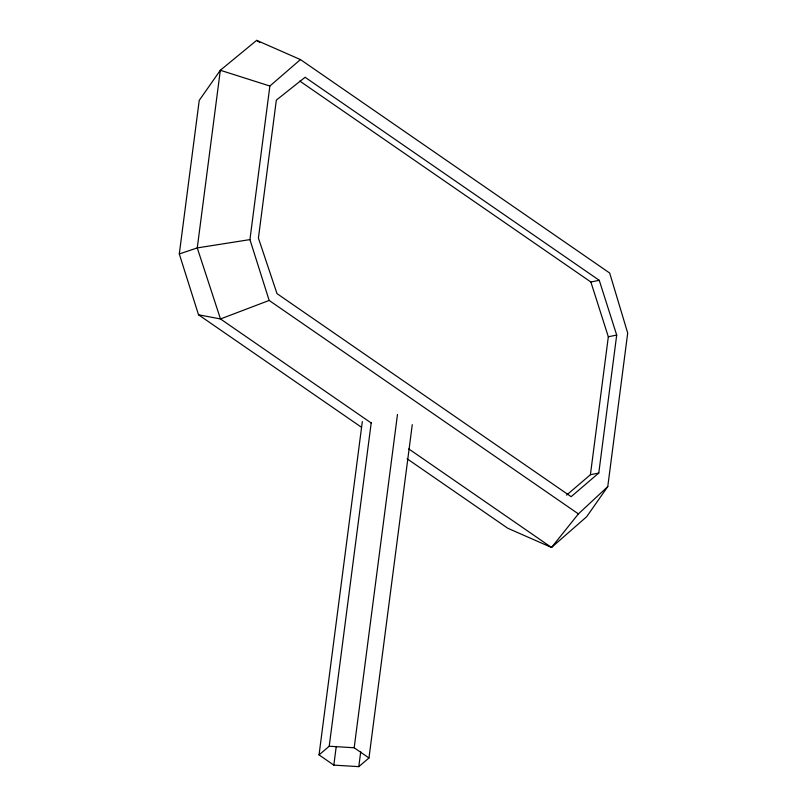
<?xml version="1.0" encoding="UTF-8"?>
<svg xmlns="http://www.w3.org/2000/svg" width="807" height="807" viewBox="0 0 807 807"><rect width="100%" height="100%" fill="white"/><g stroke="black" fill="none" stroke-linecap="round" stroke-linejoin="round"><path stroke-width="1.21" d="M361.445 427.246L198.522 314.791L179.295 253.963L199.238 100.381L220.331 70.27L256.676 40.35L300.446 59.577L609.678 273.028L627.705 333.029L607.762 486.611L586.669 516.722L551.524 547.469L507.754 528.242L407.101 458.769M607.762 486.611L578.397 513.898L269.165 300.436L249.928 239.608L269.871 86.026L300.446 59.577M412.266 424.643L368.97 757.975L358.792 766.65L333.826 765.117L319.037 754.908L362.323 421.577M319.037 754.908L329.216 746.233L371.21 422.838M333.826 765.117L336.247 746.445M368.97 757.975L354.182 747.766L397.478 414.435M358.792 766.65L360.729 751.721M566.595 495.105L590.411 474.728L608.327 336.771L590.875 282.006L299.851 81.114M598.784 473.023L616.699 335.076L599.248 280.311L305.107 77.27L276.337 100.118L258.411 238.075L277.013 293.627L571.144 496.668L598.784 473.023L590.411 474.728M578.397 513.898L551.524 547.469L408.766 448.924M269.165 300.436L220.482 318.957L198.522 314.791M179.295 253.963L197.261 247.91L249.928 239.608M590.875 282.006L599.248 280.311M608.327 336.771L616.699 335.076M329.216 746.233L354.182 747.766M269.871 86.026L220.331 70.27L197.261 247.91L220.482 318.957L371.523 423.211M256.676 40.35L259.773 42.489"/></g></svg>
